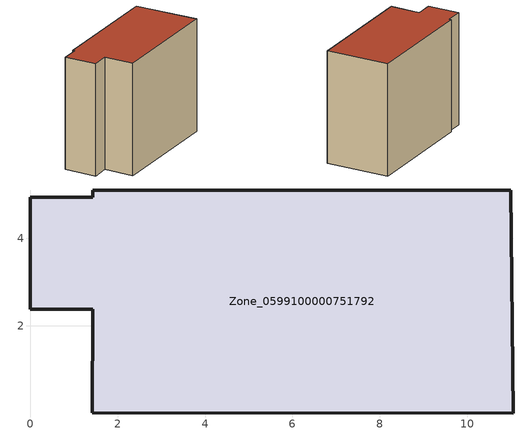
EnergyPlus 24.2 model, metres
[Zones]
Zone_0599100000751792
 floor ground (C_G): 0,4.94 1.42,4.94 1.42,5.11 11,5.1 11.05,0 1.42,0.01 1.42,2.38 0,2.38 z0
 wall outside (C_F): 11.05,0 11,5.1 1.42,5.11 1.42,4.94 0,4.94 0,2.38 1.42,2.38 1.42,0.01 11.05,0 z0:9.04
 roof outside (C_R): 11,5.1 1.42,5.11 1.42,4.94 0,4.94 0,2.38 1.42,2.38 1.42,0.01 11.05,0 z9.04
[BUILDING]
Pand.0599100000751792: North Axis=0; Terrain=City; Loads Convergence Tolerance Value=0.04; Temperature Convergence Tolerance Value=0.4; Solar Distribution=FullExterior; Maximum Number of Warmup Days=25; Minimum Number of Warmup Days=1
[Site:Location]
Rotterdam.The.Hague.AP_ZH_NLD Design_Conditions: Latitude=51.96; Longitude=4.45; Time Zone=1; Elevation=-4.5
[SITE:GROUNDTEMPERATURE:BUILDINGSURFACE]
18, 18, 18, 18, 18, 18, 18, 18, 18, 18, 18, 18
[MATERIAL] Thermal Absorptance=0.9; Solar Absorptance=0.7; Visible Absorptance=0.7
Name | Roughness | Thickness | Conductivity | Density | Specific Heat
G.TI.2006-2014 | MediumSmooth | 0.15 | 0.06 | 540 | 1210
F.TI.2006-2014 | Rough | 0.3 | 0.12 | 1920 | 840
R.TI.2006-2014 | MediumRough | 0.2 | 0.08 | 1500 | 1000
[CONSTRUCTION]
C_G: G.TI.2006-2014
C_F: F.TI.2006-2014
C_R: R.TI.2006-2014
[ZONE]
Zone_0599100000751792: Type=1; Multiplier=1; Ceiling Height=Autocalculate; Volume=Autocalculate; Floor Area=autocalculate; Part of Total Floor Area=Yes
[ZONEINFILTRATION:DESIGNFLOWRATE]
Infil_Zone_0599100000751792: Zone or ZoneList or Space or SpaceList=Zone_0599100000751792; Schedule=AlwaysOn; Design Flow Rate Calculation Method=Flow/Area; Flow Rate per Floor Area=0.0015; Constant Term Coefficient=1; Temperature Term Coefficient=0; Velocity Term Coefficient=0; Velocity Squared Term Coefficient=0
[HVACTEMPLATE:ZONE:IDEALLOADSAIRSYSTEM]
Zone_0599100000751792: Maximum Heating Supply Air Temperature=50; Minimum Cooling Supply Air Temperature=13; Maximum Heating Supply Air Humidity Ratio=0.0156; Minimum Cooling Supply Air Humidity Ratio=0.0077; Heating Limit=NoLimit; Cooling Limit=NoLimit; Dehumidification Control Type=ConstantSensibleHeatRatio; Cooling Sensible Heat Ratio=0.7; Dehumidification Setpoint=60; Humidification Control Type=None; Humidification Setpoint=30; Outdoor Air Method=None; Outdoor Air Flow Rate per Person=0.00944; Outdoor Air Flow Rate per Zone Floor Area=0; Outdoor Air Flow Rate per Zone=0; Demand Controlled Ventilation Type=None; Outdoor Air Economizer Type=NoEconomizer; Heat Recovery Type=None; Sensible Heat Recovery Effectiveness=0.7; Latent Heat Recovery Effectiveness=0.65
[ZONECONTROL:THERMOSTAT]
ThermostatControl_Zone_0599100000751792: Zone or ZoneList=Zone_0599100000751792; Control Type Schedule=DualSetpointControlType; Control 1=Thermostat_Zone_0599100000751792; Temperature Difference Between Cutout And Setpoint=0
[THERMOSTATSETPOINT:DUALSETPOINT]
Thermostat_Zone_0599100000751792: Heating Setpoint Temperature Schedule=HeatingSetpoint_Zone_0599100000751792; Cooling Setpoint Temperature Schedule=CoolingSetpoint_Zone_0599100000751792
[SCHEDULE:COMPACT]
HeatingSetpoint_Zone_0599100000751792: Through: 12/31, For: AllDays, Until: 24:00, 21
CoolingSetpoint_Zone_0599100000751792: Through: 12/31, For: AllDays, Until: 24:00, 24
DualSetpointControlType: Through: 12/31, For: AllDays, Until: 24:00, 4
AlwaysOn: Through: 12/31, For: AllDays, Until: 24:00, 1
